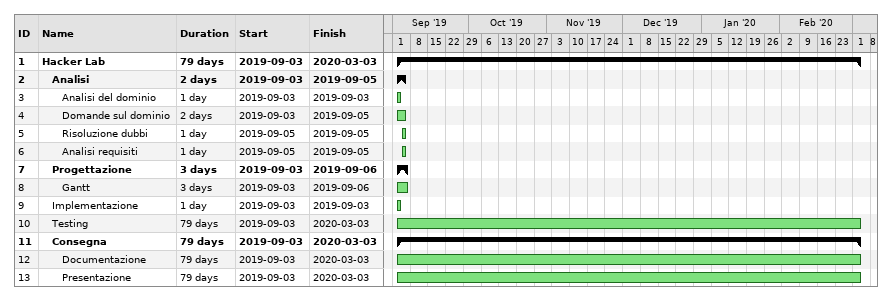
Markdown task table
| ID | Level | Task | Duration | Start | Finish |
|---|---|---|---|---|---|
| 1 | 1 | **Hacker Lab** | 79d | 2019-09-03 | 2020-03-03 |
| 2 | 2 | **Analisi** | 2d | 2019-09-03 | 2019-09-05 |
| 3 | 3 | Analisi del dominio | 1d | 2019-09-03 | 2019-09-03 |
| 4 | 3 | Domande sul dominio | 2d | 2019-09-03 | 2019-09-05 |
| 5 | 3 | Risoluzione dubbi | 1d | 2019-09-05 | 2019-09-05 |
| 6 | 3 | Analisi requisiti | 1d | 2019-09-05 | 2019-09-05 |
| 7 | 2 | **Progettazione** | 3d | 2019-09-03 | 2019-09-06 |
| 8 | 3 | Gantt | 3d | 2019-09-03 | 2019-09-06 |
| 9 | 2 | Implementazione | 1d | 2019-09-03 | 2019-09-03 |
| 10 | 2 | Testing | 79d | 2019-09-03 | 2020-03-03 |
| 11 | 2 | **Consegna** | 79d | 2019-09-03 | 2020-03-03 |
| 12 | 3 | Documentazione | 79d | 2019-09-03 | 2020-03-03 |
| 13 | 3 | Presentazione | 79d | 2019-09-03 | 2020-03-03 |
